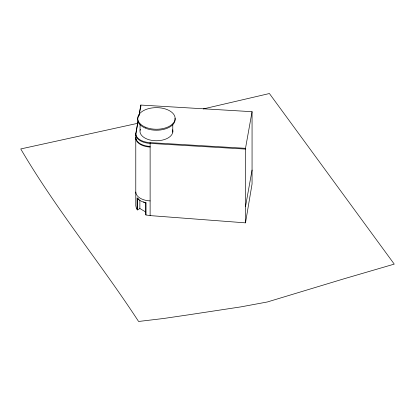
<?xml version="1.0" encoding="UTF-8"?>
<svg xmlns="http://www.w3.org/2000/svg" width="415" height="415" viewBox="0 0 415 415"><rect width="100%" height="100%" fill="white"/><g stroke="black" fill="none" stroke-linecap="round" stroke-linejoin="round"><path stroke-width="0.62" d="M139.871 200.372L139.871 208.517L137.526 209.959L136.374 208.294L135.778 205.679L135.778 133.739L138.013 120.988M139.025 115.256L140.815 105.057L252.061 111.697L252.061 183.959L245.504 222.86L150.121 215.603L146.028 214.975L145.587 214.737L145.587 203.054L143.44 201.887M138.013 121.751L135.778 134.501A15.599 9.005 0 0 0 150.121 143.393L245.504 149.084M139.134 115.38L140.815 105.82M245.504 222.86L245.504 148.321L252.061 111.697M245.504 206.67L252.061 170.041M203.277 108.927L269.408 93.531L394.25 264.111L344.009 278.792L267.322 301.98L240.933 306.872L188.939 314.762L163.505 318.507L138.584 321.469C100.539 263.105 55.952 209.165 20.75 148.944L138.107 123.224M135.778 133.739A15.599 9.005 0 0 0 150.121 142.63L245.504 148.321M137.09 209.549L137.09 197.986L138.205 198.593M144.913 202.224L146.028 202.831L146.028 214.975M139.139 199.558L137.526 198.686L137.526 209.959M139.871 208.517L145.784 212.024M172.78 124.116L172.78 132.214M150.121 142.63L150.121 215.603M140.815 105.057L140.815 107.029M140.062 124.075L140.062 130.305M150.121 200.912A15.599 9.005 0 0 1 135.778 192.015M150.121 146.417A15.599 9.005 0 0 1 135.778 137.526M150.121 147.045A15.599 9.005 0 0 1 135.778 138.148M146.028 202.831A15.599 9.005 0 0 1 137.09 197.986M175.031 118.249A18.716 10.806 0 0 1 154.053 130.144A18.716 10.806 0 0 1 138.921 115.588M172.656 129.739A16.444 9.493 0 0 1 156.056 140.752A16.444 9.493 0 0 1 140.327 129.324M145.478 127.218A18.716 10.806 0 0 0 175.047 119.536A18.716 10.806 0 0 0 148.746 108.595A18.716 10.806 0 0 0 145.478 127.218"/></g></svg>
